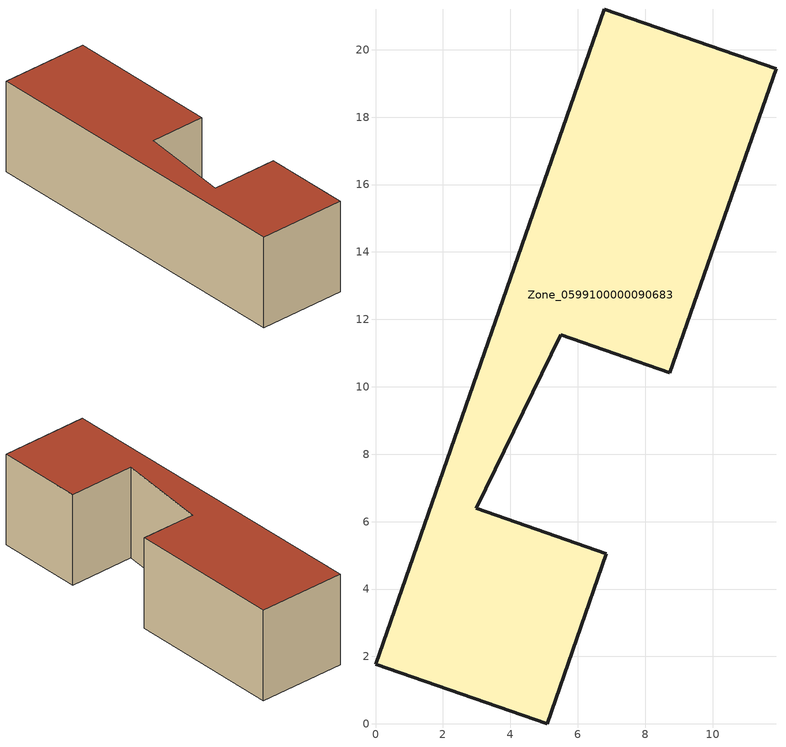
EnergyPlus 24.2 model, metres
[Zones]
Zone_0599100000090683
 floor ground (C_G): 8.73,10.42 5.5,11.54 2.99,6.39 6.85,5.05 5.09,0 0,1.78 6.78,21.2 11.88,19.43 z0
 wall outside (C_F): 6.78,21.2 0,1.78 5.09,0 6.85,5.05 2.99,6.39 5.5,11.54 8.73,10.42 11.88,19.43 6.78,21.2 z0:5.65
 roof outside (C_R): 11.88,19.43 6.78,21.2 0,1.78 5.09,0 6.85,5.05 2.99,6.39 5.5,11.54 8.73,10.42 z5.65
[BUILDING]
Pand.0599100000090683: North Axis=0; Terrain=City; Loads Convergence Tolerance Value=0.04; Temperature Convergence Tolerance Value=0.4; Solar Distribution=FullExterior; Maximum Number of Warmup Days=25; Minimum Number of Warmup Days=1
[Site:Location]
Rotterdam.The.Hague.AP_ZH_NLD Design_Conditions: Latitude=51.96; Longitude=4.45; Time Zone=1; Elevation=-4.5
[SITE:GROUNDTEMPERATURE:BUILDINGSURFACE]
18, 18, 18, 18, 18, 18, 18, 18, 18, 18, 18, 18
[MATERIAL] Thermal Absorptance=0.9; Solar Absorptance=0.7; Visible Absorptance=0.7
Name | Roughness | Thickness | Conductivity | Density | Specific Heat
G.TI.1992-2005 | MediumSmooth | 0.15 | 0.06 | 540 | 1210
F.TI.1992-2005 | Rough | 0.3 | 0.12 | 1920 | 840
R.TI.1992-2005 | MediumRough | 0.2 | 0.08 | 1500 | 1000
[CONSTRUCTION]
C_G: G.TI.1992-2005
C_F: F.TI.1992-2005
C_R: R.TI.1992-2005
[ZONE]
Zone_0599100000090683: Type=1; Multiplier=1; Ceiling Height=Autocalculate; Volume=Autocalculate; Floor Area=autocalculate; Part of Total Floor Area=Yes
[ZONEINFILTRATION:DESIGNFLOWRATE]
Infil_Zone_0599100000090683: Zone or ZoneList or Space or SpaceList=Zone_0599100000090683; Schedule=AlwaysOn; Design Flow Rate Calculation Method=Flow/Area; Flow Rate per Floor Area=0.0015; Constant Term Coefficient=1; Temperature Term Coefficient=0; Velocity Term Coefficient=0; Velocity Squared Term Coefficient=0
[HVACTEMPLATE:ZONE:IDEALLOADSAIRSYSTEM]
Zone_0599100000090683: Maximum Heating Supply Air Temperature=50; Minimum Cooling Supply Air Temperature=13; Maximum Heating Supply Air Humidity Ratio=0.0156; Minimum Cooling Supply Air Humidity Ratio=0.0077; Heating Limit=NoLimit; Cooling Limit=NoLimit; Dehumidification Control Type=ConstantSensibleHeatRatio; Cooling Sensible Heat Ratio=0.7; Dehumidification Setpoint=60; Humidification Control Type=None; Humidification Setpoint=30; Outdoor Air Method=None; Outdoor Air Flow Rate per Person=0.00944; Outdoor Air Flow Rate per Zone Floor Area=0; Outdoor Air Flow Rate per Zone=0; Demand Controlled Ventilation Type=None; Outdoor Air Economizer Type=NoEconomizer; Heat Recovery Type=None; Sensible Heat Recovery Effectiveness=0.7; Latent Heat Recovery Effectiveness=0.65
[ZONECONTROL:THERMOSTAT]
ThermostatControl_Zone_0599100000090683: Zone or ZoneList=Zone_0599100000090683; Control Type Schedule=DualSetpointControlType; Control 1=Thermostat_Zone_0599100000090683; Temperature Difference Between Cutout And Setpoint=0
[THERMOSTATSETPOINT:DUALSETPOINT]
Thermostat_Zone_0599100000090683: Heating Setpoint Temperature Schedule=HeatingSetpoint_Zone_0599100000090683; Cooling Setpoint Temperature Schedule=CoolingSetpoint_Zone_0599100000090683
[SCHEDULE:COMPACT]
HeatingSetpoint_Zone_0599100000090683: Through: 12/31, For: AllDays, Until: 24:00, 21
CoolingSetpoint_Zone_0599100000090683: Through: 12/31, For: AllDays, Until: 24:00, 24
DualSetpointControlType: Through: 12/31, For: AllDays, Until: 24:00, 4
AlwaysOn: Through: 12/31, For: AllDays, Until: 24:00, 1
